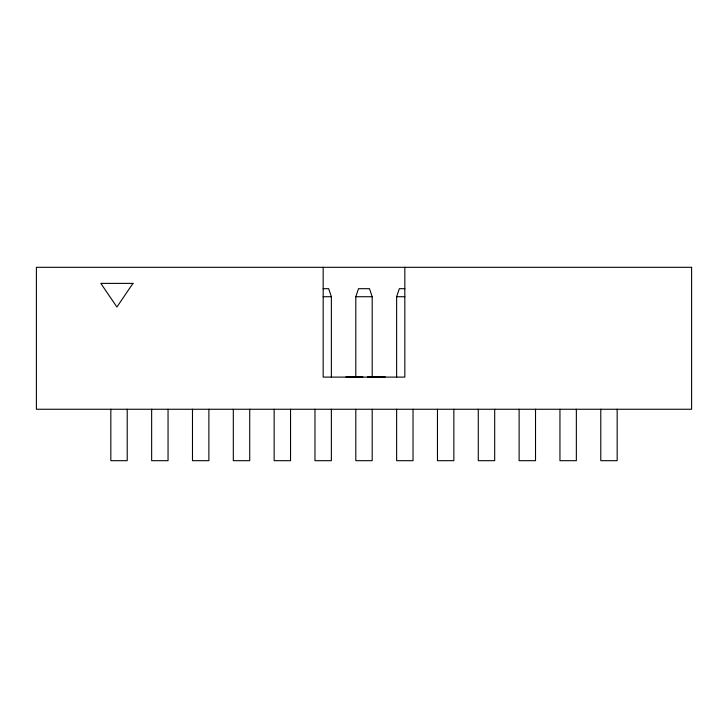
<?xml version="1.0" encoding="UTF-8"?>
<svg xmlns="http://www.w3.org/2000/svg" width="728" height="728" viewBox="0 0 728 728"><rect width="100%" height="100%" fill="white"/><g stroke="black" fill="none" stroke-linecap="round" stroke-linejoin="round"><path stroke-width="1.09" d="M355.801 377.104L355.801 296.724L358.504 288.688L369.496 288.688L372.199 296.724L372.199 377.104M396.633 377.104L396.633 296.724L399.335 288.688L404.832 288.688M323.168 288.688L328.665 288.688L331.367 296.724L331.367 377.104M323.168 296.724L331.367 296.724M355.801 296.724L372.199 296.724M396.633 296.724L404.832 296.724M345.909 376.94L362.863 376.94M367.485 376.94L385.276 376.94M617.171 409.254L617.171 460.688L600.782 460.688L600.782 409.254M576.349 409.254L576.349 460.688L559.95 460.688L559.95 409.254M535.517 409.254L535.517 460.688L519.119 460.688L519.119 409.254M494.685 409.254L494.685 460.688L478.287 460.688L478.287 409.254M453.853 409.254L453.853 460.688L437.464 460.688L437.464 409.254M413.031 409.254L413.031 460.688L396.633 460.688L396.633 409.254M404.832 267.312L404.832 377.104L323.168 377.104L323.168 267.312M372.199 409.254L372.199 460.688L355.801 460.688L355.801 409.254M331.367 409.254L331.367 460.688L314.969 460.688L314.969 409.254M290.536 409.254L290.536 460.688L274.147 460.688L274.147 409.254M249.713 409.254L249.713 460.688L233.315 460.688L233.315 409.254M208.881 409.254L208.881 460.688L192.483 460.688L192.483 409.254M168.05 409.254L168.05 460.688L151.651 460.688L151.651 409.254M127.218 409.254L127.218 460.688L110.829 460.688L110.829 409.254M132.978 283.383L116.899 307.016L100.828 283.383L132.978 283.383M691.6 267.312L36.4 267.312L36.4 409.254L691.6 409.254L691.6 267.312"/></g></svg>
